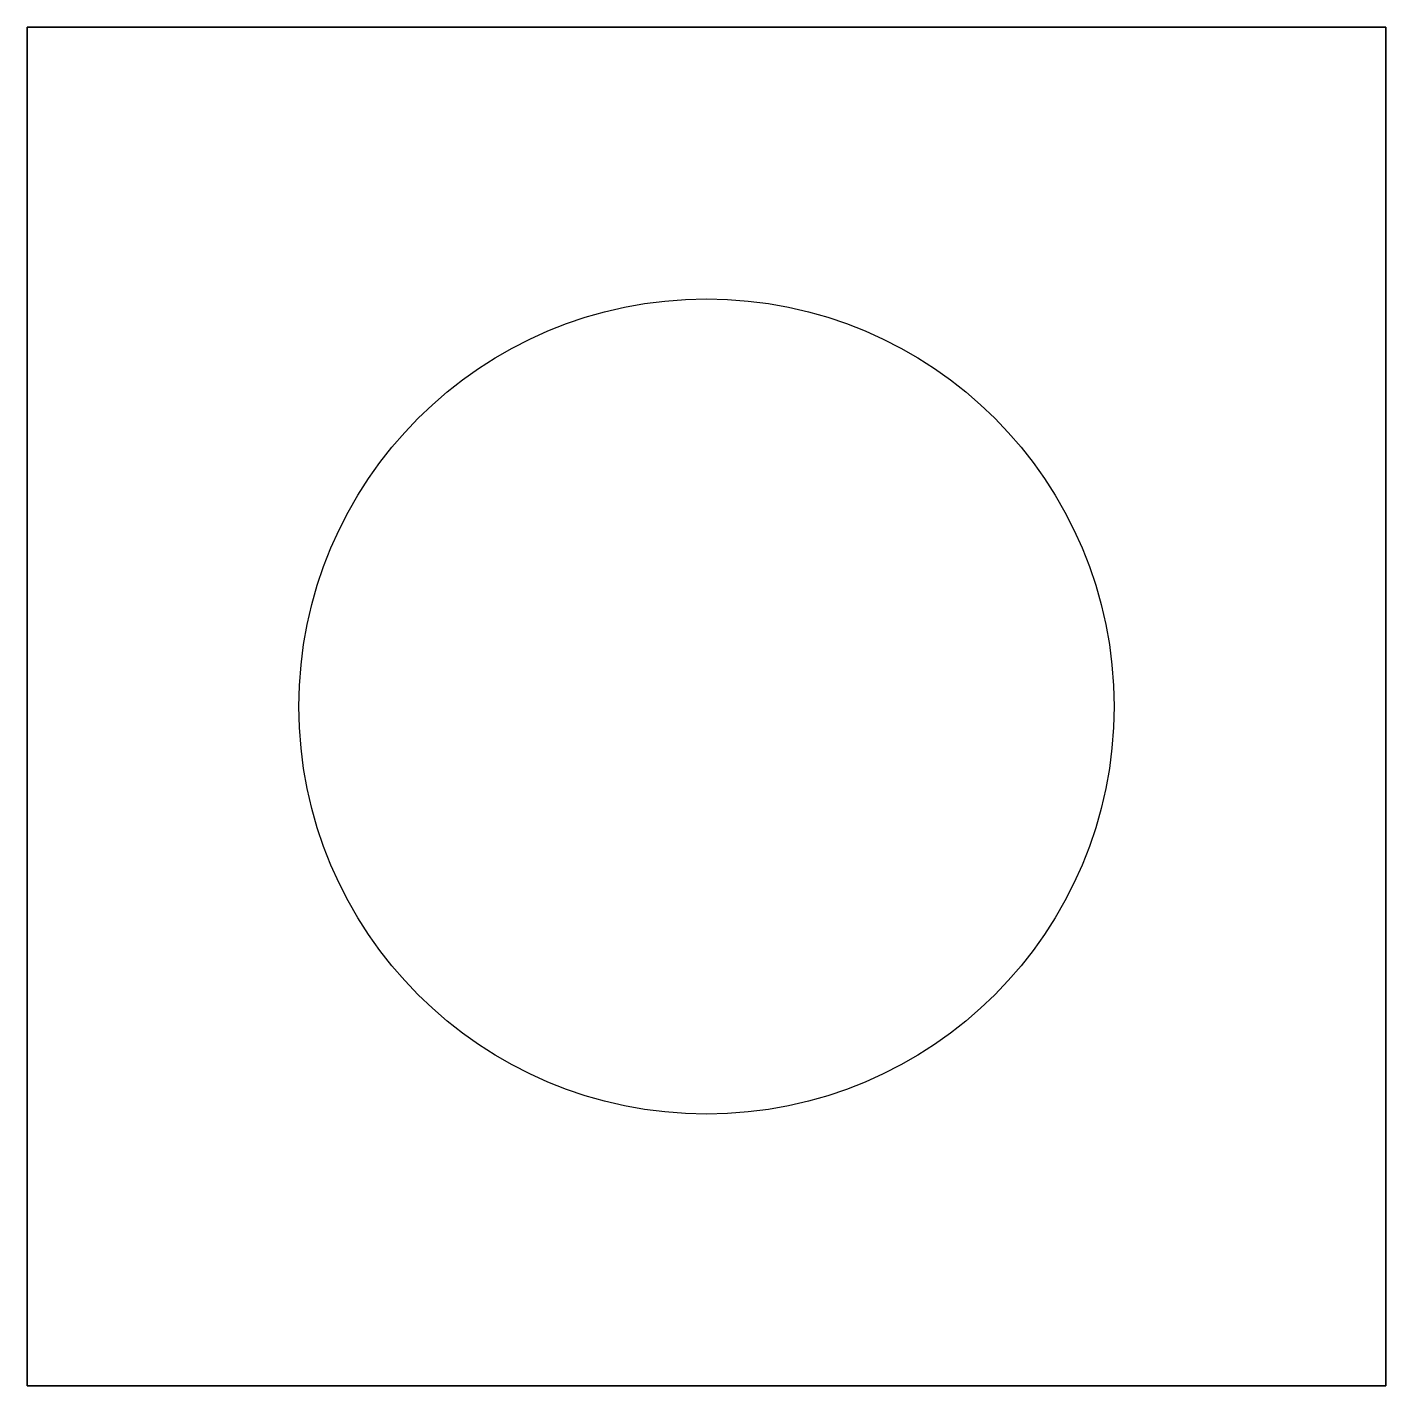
# Model space of a CAD drawing. Header units: millimetres. Extents: x 0 to 10, y 0 to 10.
import ezdxf

# ---------------------------------------------------------------- set-up
doc = ezdxf.new("R2010")
doc.units = ezdxf.units.MM

msp = doc.modelspace()

# ---------------------------------------------------------------- linework, layer by layer
for p, q in [((10, 10), (0, 10)), ((0, 10), (0, 0)), ((0, 0), (0, 10)), ((0, 10), (10, 10)), ((10, 0), (10, 10)), ((10, 10), (10, 0)), ((0, 0), (10, 0)), ((10, 0), (0, 0))]:
    msp.add_line(p, q)
msp.add_circle((5, 5), 3)
msp.add_circle((5, 5), 3)

doc.saveas('drawing.dxf')
